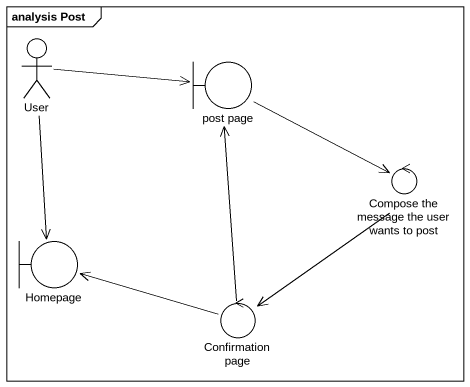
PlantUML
@startuml
mainframe analysis Post
actor User
boundary "post page" as post_page
control "Compose the message the user wants to post" as Compose_the_message_the
boundary Homepage
control "Confirmation page" as Confirmation_page
User -right-> post_page
User --> Homepage
post_page --> Compose_the_message_the
Compose_the_message_the --> Confirmation_page
Confirmation_page -up-> post_page
Confirmation_page -left-> Homepage
@enduml
